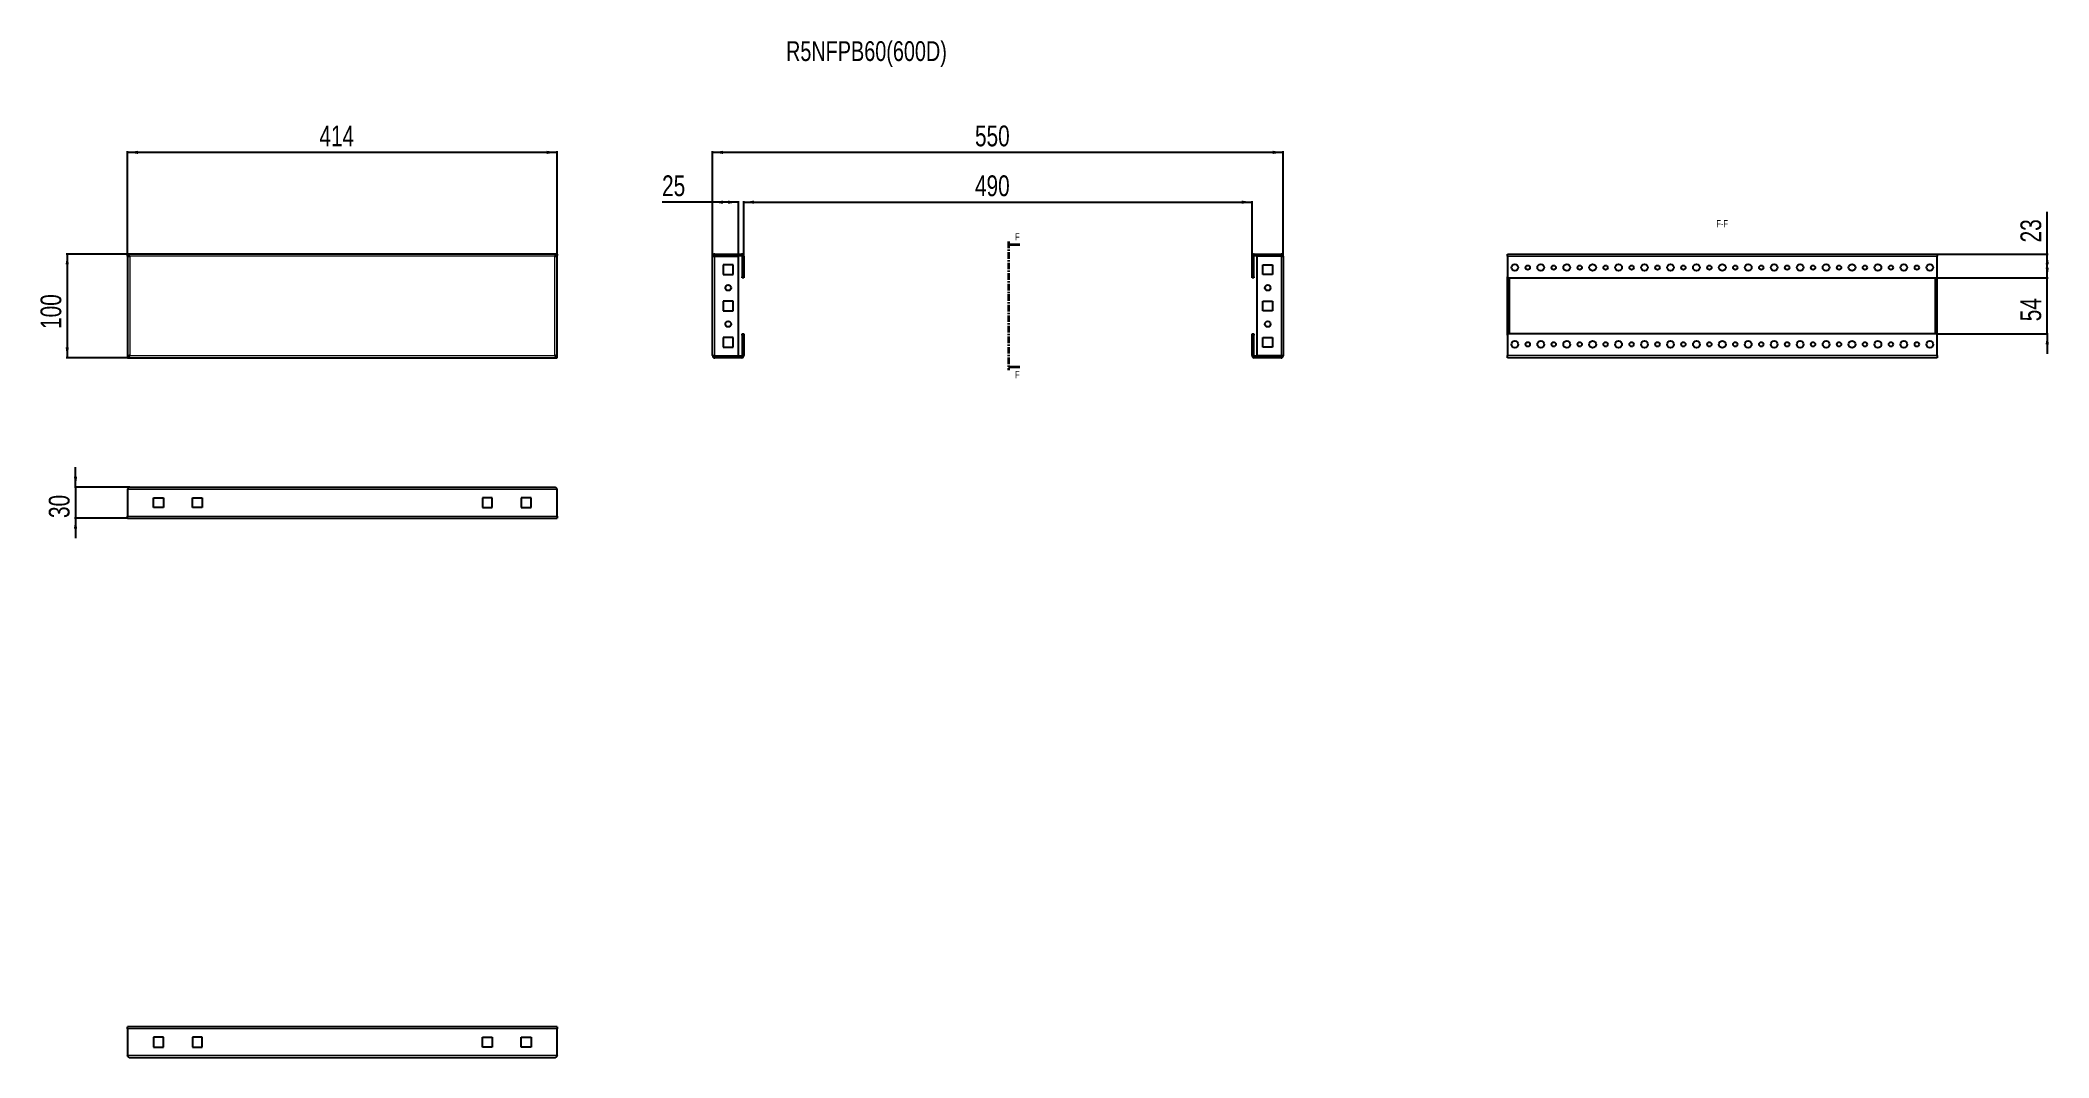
# Model space of a CAD drawing. Header units: millimetres. Extents: x -114 to 1822, y -442 to 539.
import ezdxf

# ---------------------------------------------------------------- set-up
doc = ezdxf.new("R2010")
doc.units = ezdxf.units.MM
doc.linetypes.add('CENTER', pattern=[10.16, 6.35, -1.27, 1.27, -1.27])
doc.layers.add('FORMAT', color=7, linetype='Continuous')
doc.styles.add('SLDTEXTSTYLE0', font='TXT', dxfattribs={"width": 0.75})
doc.dimstyles.new('SLDDIMSTYLE0', dxfattribs={"dimtxt": 20, "dimasz": 10, "dimexe": 0, "dimexo": 0.0625, "dimgap": 5, "dimtad": 2, "dimdec": 1, "dimrnd": 1e-09, "dimzin": 12, "dimdsep": 46, "dimtxsty": 'SLDTEXTSTYLE0', "dimsah": 1, "dimcen": 0.09, "dimadec": 0, "dimazin": 3, "dimtfac": 1, "dimtofl": 0, "dimtmove": 0, "dimatfit": 3, "dimfxl": 0, "dimfrac": 2, "dimtolj": 1, "dimtzin": 12, "dimarcsym": 0})
doc.dimstyles.new('SLDDIMSTYLE1', dxfattribs={"dimtxt": 20, "dimasz": 10, "dimexe": 0, "dimexo": 0.0625, "dimgap": 5, "dimtad": 2, "dimdec": 1, "dimrnd": 1e-09, "dimzin": 12, "dimdsep": 46, "dimtxsty": 'SLDTEXTSTYLE0', "dimsah": 1, "dimcen": 0.09, "dimadec": 0, "dimazin": 3, "dimtfac": 1, "dimtmove": 0, "dimatfit": 0, "dimfxl": 0, "dimfrac": 2, "dimtolj": 1, "dimtzin": 12, "dimarcsym": 0})

# ---------------------------------------------------------------- blocks, each defined once
blk = doc.blocks.new('_D')
at = {"layer": 'FORMAT'}
for p, q in [((-29.8, 330.6), (-29.8, 431.6)), ((-29.8, 430.6), (384.2, 430.6)), ((384.2, 330.6), (384.2, 431.6))]:
    blk.add_line(p, q, dxfattribs=at)
for points in [[(-29.8, 430.6), (-19.8, 429), (-19.8, 432.1)], [(384.2, 430.6), (374.2, 432.1), (374.2, 429)]]:
    blk.add_solid(points, dxfattribs=at)
at = {"layer": 'FORMAT', "insert": (155.1, 456.4), "char_height": 20, "attachment_point": 1, "style": 'SLDTEXTSTYLE0'}
blk.add_mtext('414', dxfattribs=at)
blk = doc.blocks.new('_D_1')
at = {"layer": 'FORMAT'}
for p, q in [((-29.8, 332.6), (-88.9, 332.6)), ((-87.9, 332.6), (-87.9, 232.6)), ((-29.8, 232.6), (-88.9, 232.6))]:
    blk.add_line(p, q, dxfattribs=at)
for points in [[(-87.9, 332.6), (-89.5, 322.6), (-86.4, 322.6)], [(-87.9, 232.6), (-86.4, 242.6), (-89.5, 242.6)]]:
    blk.add_solid(points, dxfattribs=at)
at = {"layer": 'FORMAT', "insert": (-113.7, 260.4), "char_height": 20, "attachment_point": 1, "rotation": 90, "style": 'SLDTEXTSTYLE0'}
blk.add_mtext('100', dxfattribs=at)
blk = doc.blocks.new('_D_2')
at = {"layer": 'FORMAT'}
for p, q in [((534.1, 330.5), (534.1, 431.6)), ((534.1, 430.6), (1084.1, 430.6)), ((1084.1, 330.5), (1084.1, 431.6))]:
    blk.add_line(p, q, dxfattribs=at)
for points in [[(534.1, 430.6), (544.1, 429), (544.1, 432.1)], [(1084.1, 430.6), (1074.1, 432.1), (1074.1, 429)]]:
    blk.add_solid(points, dxfattribs=at)
at = {"layer": 'FORMAT', "insert": (787, 456.4), "char_height": 20, "attachment_point": 1, "style": 'SLDTEXTSTYLE0'}
blk.add_mtext('550', dxfattribs=at)
blk = doc.blocks.new('_D_3')
at = {"layer": 'FORMAT'}
for p, q in [((564.1, 330.5), (564.1, 383.6)), ((564.1, 382.6), (1054.1, 382.6)), ((1054.1, 330.5), (1054.1, 383.6))]:
    blk.add_line(p, q, dxfattribs=at)
for points in [[(564.1, 382.6), (574.1, 381), (574.1, 384.1)], [(1054.1, 382.6), (1044.1, 384.1), (1044.1, 381)]]:
    blk.add_solid(points, dxfattribs=at)
at = {"layer": 'FORMAT', "insert": (787, 408.4), "char_height": 20, "attachment_point": 1, "style": 'SLDTEXTSTYLE0'}
blk.add_mtext('490', dxfattribs=at)
blk = doc.blocks.new('_D_4')
at = {"layer": 'FORMAT'}
for p, q in [((534.1, 382.6), (485.4, 382.6)), ((534.1, 330.5), (534.1, 383.6)), ((559.1, 382.6), (534.1, 382.6)), ((559.1, 330.6), (559.1, 383.6))]:
    blk.add_line(p, q, dxfattribs=at)
for points in [[(534.1, 382.6), (544.1, 381), (544.1, 384.1)], [(559.1, 382.6), (549.1, 384.1), (549.1, 381)]]:
    blk.add_solid(points, dxfattribs=at)
at = {"layer": 'FORMAT', "insert": (485.4, 408.4), "char_height": 20, "attachment_point": 1, "style": 'SLDTEXTSTYLE0'}
blk.add_mtext('25', dxfattribs=at)
blk = doc.blocks.new('_D_5')
at = {"layer": 'FORMAT'}
for p, q in [((-79.9, 108), (-79.9, 127.3)), ((-27.7, 108), (-80.9, 108)), ((-79.9, 108), (-79.9, 78)), ((-29.8, 78), (-80.9, 78)), ((-79.9, 78), (-79.9, 58.8))]:
    blk.add_line(p, q, dxfattribs=at)
for points in [[(-79.9, 108), (-78.4, 118), (-81.5, 118)], [(-79.9, 78), (-81.5, 68), (-78.4, 68)]]:
    blk.add_solid(points, dxfattribs=at)
at = {"layer": 'FORMAT', "insert": (-105.7, 78.2), "char_height": 20, "attachment_point": 1, "rotation": 90, "style": 'SLDTEXTSTYLE0'}
blk.add_mtext('30', dxfattribs=at)
blk = doc.blocks.new('_D_6')
at = {"layer": 'FORMAT'}
for p, q in [((1820.5, 309.6), (1820.5, 328.8)), ((1713.4, 309.6), (1821.5, 309.6)), ((1820.5, 255.6), (1820.5, 309.6)), ((1713.4, 255.6), (1821.5, 255.6)), ((1820.5, 255.6), (1820.5, 236.3))]:
    blk.add_line(p, q, dxfattribs=at)
for points in [[(1820.5, 309.6), (1822.1, 319.6), (1819, 319.6)], [(1820.5, 255.6), (1819, 245.6), (1822.1, 245.6)]]:
    blk.add_solid(points, dxfattribs=at)
at = {"layer": 'FORMAT', "insert": (1794.7, 267.8), "char_height": 20, "attachment_point": 1, "rotation": 90, "style": 'SLDTEXTSTYLE0'}
blk.add_mtext('54', dxfattribs=at)
blk = doc.blocks.new('_D_7')
at = {"layer": 'FORMAT'}
for p, q in [((1820.5, 332.6), (1820.5, 373.3)), ((1714.4, 332.6), (1821.5, 332.6)), ((1820.5, 309.6), (1820.5, 332.6)), ((1713.4, 309.6), (1821.5, 309.6))]:
    blk.add_line(p, q, dxfattribs=at)
for points in [[(1820.5, 332.6), (1819, 322.6), (1822.1, 322.6)], [(1820.5, 309.6), (1822.1, 319.6), (1819, 319.6)]]:
    blk.add_solid(points, dxfattribs=at)
at = {"layer": 'FORMAT', "insert": (1794.7, 343.8), "char_height": 20, "attachment_point": 1, "rotation": 90, "style": 'SLDTEXTSTYLE0'}
blk.add_mtext('23', dxfattribs=at)

msp = doc.modelspace()

# ---------------------------------------------------------------- linework, layer by layer
at = {"color": 7, "linetype": 'Continuous', "lineweight": 25}
for p, q in [((-29.78, 331.07), (-29.78, 332.57)), ((384.22, 332.57), (-29.78, 332.57)), ((-29.78, 331.07), (-29.78, 330.57)), ((-29.78, 330.57), (-29.78, 234.57)), ((-29.78, 330.57), (-28.28, 330.57)), ((384.22, 330.57), (382.72, 330.57)), ((384.22, 332.57), (384.22, 331.07)), ((384.22, 330.57), (384.22, 331.07)), ((384.22, 234.57), (384.22, 330.57)), ((534.14, 234.67), (534.14, 330.47)), ((536.24, 332.57), (536.24, 331.07)), ((536.24, 332.57), (562.04, 332.57)), ((536.24, 331.07), (562.04, 331.07)), ((536.24, 330.57), (559.14, 330.57)), ((559.14, 234.57), (559.14, 330.57)), ((562.64, 330.47), (562.64, 310.57)), ((564.14, 330.47), (564.14, 310.57)), ((1054.14, 310.57), (1054.14, 330.47)), ((1055.64, 310.57), (1055.64, 330.47)), ((1056.24, 332.57), (1082.04, 332.57)), ((1056.24, 331.07), (1082.04, 331.07)), ((1059.14, 234.57), (1059.14, 330.57)), ((1082.04, 330.57), (1059.14, 330.57)), ((1082.04, 331.07), (1082.04, 332.57)), ((1084.14, 330.47), (1084.14, 234.67)), ((1300.36, 330.47), (1300.36, 332.57)), ((1300.36, 332.57), (1714.36, 332.57)), ((1300.36, 330.47), (1300.36, 310.57)), ((1714.36, 332.57), (1714.36, 330.47)), ((1714.36, 310.57), (1714.36, 330.47)), ((544.39, 322.32), (544.39, 312.82)), ((553.89, 322.32), (544.39, 322.32)), ((544.39, 312.82), (553.89, 312.82)), ((553.89, 312.82), (553.89, 322.32)), ((562.64, 310.57), (564.14, 310.57)), ((562.64, 309.57), (562.64, 310.57)), ((564.14, 310.57), (564.14, 309.57)), ((1054.14, 310.57), (1055.64, 310.57)), ((1054.14, 309.57), (1054.14, 310.57)), ((1055.64, 310.57), (1055.64, 309.57)), ((1064.39, 322.32), (1073.89, 322.32)), ((1064.39, 312.82), (1064.39, 322.32)), ((1073.89, 312.82), (1064.39, 312.82)), ((1073.89, 322.32), (1073.89, 312.82)), ((1300.36, 310.57), (1301.36, 309.57)), ((1300.36, 254.57), (1300.36, 310.57)), ((1713.36, 309.57), (1714.36, 310.57)), ((1714.36, 254.57), (1714.36, 310.57)), ((564.14, 309.57), (562.64, 309.57)), ((1055.64, 309.57), (1054.14, 309.57)), ((1301.36, 309.57), (1713.36, 309.57)), ((1301.86, 255.57), (1301.86, 309.57)), ((1712.86, 255.57), (1712.86, 309.57)), ((544.39, 287.32), (544.39, 277.82)), ((553.89, 287.32), (544.39, 287.32)), ((544.39, 277.82), (553.89, 277.82)), ((553.89, 277.82), (553.89, 287.32)), ((1064.39, 287.32), (1073.89, 287.32)), ((1064.39, 277.82), (1064.39, 287.32)), ((1073.89, 277.82), (1064.39, 277.82)), ((1073.89, 287.32), (1073.89, 277.82)), ((553.89, 252.32), (544.39, 252.32)), ((544.39, 252.32), (544.39, 242.82)), ((553.89, 242.82), (553.89, 252.32)), ((562.64, 254.57), (562.64, 255.57)), ((562.64, 255.57), (564.14, 255.57)), ((564.14, 254.57), (562.64, 254.57)), ((562.64, 254.57), (562.64, 234.67)), ((564.14, 255.57), (564.14, 254.57)), ((564.14, 254.57), (564.14, 234.67)), ((1054.14, 255.57), (1055.64, 255.57)), ((1054.14, 254.57), (1054.14, 255.57)), ((1054.14, 234.67), (1054.14, 254.57)), ((1055.64, 254.57), (1054.14, 254.57)), ((1055.64, 255.57), (1055.64, 254.57)), ((1055.64, 234.67), (1055.64, 254.57)), ((1064.39, 252.32), (1073.89, 252.32)), ((1064.39, 242.82), (1064.39, 252.32)), ((1073.89, 252.32), (1073.89, 242.82)), ((1301.36, 255.57), (1300.36, 254.57)), ((1300.36, 254.57), (1300.36, 234.67)), ((1713.36, 255.57), (1301.36, 255.57)), ((1714.36, 254.57), (1713.36, 255.57)), ((1714.36, 234.67), (1714.36, 254.57)), ((-28.28, 234.57), (-29.78, 234.57)), ((-29.78, 234.57), (-29.78, 234.07)), ((-29.78, 234.07), (-29.78, 232.57)), ((-29.78, 232.57), (384.22, 232.57)), ((382.72, 234.57), (384.22, 234.57)), ((384.22, 234.07), (384.22, 234.57)), ((384.22, 232.57), (384.22, 234.07)), ((536.24, 234.57), (559.14, 234.57)), ((536.24, 232.57), (536.24, 234.07)), ((562.04, 234.07), (536.24, 234.07)), ((562.04, 232.57), (536.24, 232.57)), ((544.39, 242.82), (553.89, 242.82)), ((1082.04, 234.07), (1056.24, 234.07)), ((1082.04, 232.57), (1056.24, 232.57)), ((1082.04, 234.57), (1059.14, 234.57)), ((1073.89, 242.82), (1064.39, 242.82)), ((1082.04, 234.07), (1082.04, 232.57)), ((1300.36, 232.57), (1300.36, 234.67)), ((1714.36, 232.57), (1300.36, 232.57)), ((1714.36, 234.67), (1714.36, 232.57)), ((-29.78, 105.92), (-29.78, 80.12)), ((-27.68, 108.02), (382.12, 108.02)), ((-4.78, 97.77), (4.72, 97.77)), ((-4.78, 88.27), (-4.78, 97.77)), ((4.72, 97.77), (4.72, 88.27)), ((32.72, 97.77), (42.22, 97.77)), ((32.72, 88.27), (32.72, 97.77)), ((42.22, 97.77), (42.22, 88.27)), ((321.72, 97.77), (312.22, 97.77)), ((312.22, 97.77), (312.22, 88.27)), ((321.72, 88.27), (321.72, 97.77)), ((349.72, 97.77), (349.72, 88.27)), ((359.22, 97.77), (349.72, 97.77)), ((359.22, 88.27), (359.22, 97.77)), ((384.22, 80.12), (384.22, 105.92)), ((-29.78, 78.02), (-29.78, 80.12)), ((-29.78, 78.02), (384.22, 78.02)), ((4.72, 88.27), (-4.78, 88.27)), ((42.22, 88.27), (32.72, 88.27)), ((312.22, 88.27), (321.72, 88.27)), ((349.72, 88.27), (359.22, 88.27)), ((384.22, 80.12), (384.22, 78.02)), ((-29.78, -414.08), (-29.78, -411.98)), ((384.22, -411.98), (-29.78, -411.98)), ((-29.78, -414.08), (-29.78, -439.88)), ((4.72, -422.23), (-4.78, -422.23)), ((-4.78, -422.23), (-4.78, -431.73)), ((4.72, -431.73), (4.72, -422.23)), ((42.22, -422.23), (32.72, -422.23)), ((32.72, -422.23), (32.72, -431.73)), ((42.22, -431.73), (42.22, -422.23)), ((312.22, -431.73), (312.22, -422.23)), ((312.22, -422.23), (321.72, -422.23)), ((321.72, -422.23), (321.72, -431.73)), ((349.72, -422.23), (359.22, -422.23)), ((349.72, -431.73), (349.72, -422.23)), ((359.22, -422.23), (359.22, -431.73)), ((384.22, -411.98), (384.22, -414.08)), ((384.22, -439.88), (384.22, -414.08)), ((382.12, -441.98), (-27.68, -441.98)), ((-4.78, -431.73), (4.72, -431.73)), ((32.72, -431.73), (42.22, -431.73)), ((321.72, -431.73), (312.22, -431.73)), ((359.22, -431.73), (349.72, -431.73))]:
    msp.add_line(p, q, dxfattribs=at)
at = {"color": 8, "linetype": 'Continuous', "lineweight": 18}
for p, q in [((382.12, 330.47), (-27.68, 330.47)), ((-27.68, 330.47), (-27.68, 234.67)), ((382.12, 234.67), (382.12, 330.47)), ((536.24, 234.57), (536.24, 330.57)), ((562.04, 331.07), (562.04, 332.57)), ((562.64, 330.47), (564.14, 330.47)), ((1055.64, 330.47), (1054.14, 330.47)), ((1056.24, 331.07), (1056.24, 332.57)), ((1082.04, 330.57), (1082.04, 234.57)), ((1300.36, 330.47), (1714.36, 330.47)), ((1302.46, 255.57), (1302.46, 309.57)), ((1712.26, 309.57), (1712.26, 255.57)), ((-27.68, 234.67), (382.12, 234.67)), ((562.04, 234.07), (562.04, 232.57)), ((562.64, 234.67), (564.14, 234.67)), ((1055.64, 234.67), (1054.14, 234.67)), ((1056.24, 234.07), (1056.24, 232.57)), ((1714.36, 234.67), (1300.36, 234.67)), ((-29.78, 105.92), (384.22, 105.92)), ((-29.78, 80.12), (384.22, 80.12)), ((384.22, -414.08), (-29.78, -414.08)), ((384.22, -439.88), (-29.78, -439.88))]:
    msp.add_line(p, q, dxfattribs=at)
at = {"color": 7, "linetype": 'CENTER', "lineweight": 35}
msp.add_line((819.46, 344.57), (819.46, 220.56), dxfattribs=at)
at = {"color": 7, "linetype": 'Continuous', "lineweight": 35}
for p, q in [((830.1, 341.57), (819.46, 341.57)), ((830.1, 223.56), (819.46, 223.56))]:
    msp.add_line(p, q, dxfattribs=at)
at = {"color": 7, "linetype": 'Continuous', "lineweight": 25}
for centre, radius in [((1307.36, 319.57), 3.25), ((1319.86, 319.57), 2.1), ((1332.36, 319.57), 3.25), ((1344.86, 319.57), 2.1), ((1357.36, 319.57), 3.25), ((1369.86, 319.57), 2.1), ((1382.36, 319.57), 3.25), ((1394.86, 319.57), 2.1), ((1407.36, 319.57), 3.25), ((1419.86, 319.57), 2.1), ((1432.36, 319.57), 3.25), ((1444.86, 319.57), 2.1), ((1457.36, 319.57), 3.25), ((1469.86, 319.57), 2.1), ((1482.36, 319.57), 3.25), ((1494.86, 319.57), 2.1), ((1507.36, 319.57), 3.25), ((1519.86, 319.57), 2.1), ((1532.36, 319.57), 3.25), ((1544.86, 319.57), 2.1), ((1557.36, 319.57), 3.25), ((1569.86, 319.57), 2.1), ((1582.36, 319.57), 3.25), ((1594.86, 319.57), 2.1), ((1607.36, 319.57), 3.25), ((1619.86, 319.57), 2.1), ((1632.36, 319.57), 3.25), ((1644.86, 319.57), 2.1), ((1657.36, 319.57), 3.25), ((1669.86, 319.57), 2.1), ((1682.36, 319.57), 3.25), ((1694.86, 319.57), 2.1), ((1707.36, 319.57), 3.25), ((549.14, 300.07), 2.75), ((1069.14, 300.07), 2.75), ((549.14, 265.07), 2.75), ((1069.14, 265.07), 2.75), ((1307.36, 245.57), 3.25), ((1319.86, 245.57), 2.1), ((1332.36, 245.57), 3.25), ((1344.86, 245.57), 2.1), ((1357.36, 245.57), 3.25), ((1369.86, 245.57), 2.1), ((1382.36, 245.57), 3.25), ((1394.86, 245.57), 2.1), ((1407.36, 245.57), 3.25), ((1419.86, 245.57), 2.1), ((1432.36, 245.57), 3.25), ((1444.86, 245.57), 2.1), ((1457.36, 245.57), 3.25), ((1469.86, 245.57), 2.1), ((1482.36, 245.57), 3.25), ((1494.86, 245.57), 2.1), ((1507.36, 245.57), 3.25), ((1519.86, 245.57), 2.1), ((1532.36, 245.57), 3.25), ((1544.86, 245.57), 2.1), ((1557.36, 245.57), 3.25), ((1569.86, 245.57), 2.1), ((1582.36, 245.57), 3.25), ((1594.86, 245.57), 2.1), ((1607.36, 245.57), 3.25), ((1619.86, 245.57), 2.1), ((1632.36, 245.57), 3.25), ((1644.86, 245.57), 2.1), ((1657.36, 245.57), 3.25), ((1669.86, 245.57), 2.1), ((1682.36, 245.57), 3.25), ((1694.86, 245.57), 2.1), ((1707.36, 245.57), 3.25)]:
    msp.add_circle(centre, radius, dxfattribs=at)
for centre, radius, start, end in [((562.04, 330.47), 2.1, 0, 90), ((562.04, 330.47), 0.6, 0, 90), ((1056.24, 330.47), 2.1, 90, 180), ((1056.24, 330.47), 0.6, 90, 180), ((562.04, 234.67), 2.1, 270, 0), ((562.04, 234.67), 0.6, 270, 0), ((1056.24, 234.67), 2.1, 180, 270), ((1056.24, 234.67), 0.6, 180, 270)]:
    msp.add_arc(centre, radius, start, end, dxfattribs=at)
for points, knots in [([(-27.68, 330.47), (-27.86, 330.75), (-28.22, 331.31), (-28.75, 332.01), (-29.27, 332.48), (-29.62, 332.54), (-29.78, 332.57)], [0, 0, 0, 0, 0.25475266, 0.50964469, 0.7645377, 1, 1, 1, 1]), ([(-27.68, 330.47), (-27.86, 330.55), (-28.23, 330.71), (-28.92, 330.98), (-29.44, 331.03), (-29.78, 331.07)], [0, 0, 0, 0, 0.2598775, 0.5197391, 1, 1, 1, 1]), ([(1084.14, 330.47), (1084.11, 330.75), (1084.04, 331.31), (1083.54, 332.01), (1082.84, 332.48), (1082.3, 332.54), (1082.04, 332.57)], [0, 0, 0, 0, 0.25475266, 0.50964469, 0.7645377, 1, 1, 1, 1]), ([(1082.64, 330.47), (1082.63, 330.55), (1082.61, 330.71), (1082.42, 330.98), (1082.19, 331.03), (1082.04, 331.07)], [0, 0, 0, 0, 0.2598775, 0.5197391, 1, 1, 1, 1]), ([(382.12, 108.02), (382.3, 107.99), (382.65, 107.92), (383.19, 107.42), (383.71, 106.72), (384.06, 106.18), (384.22, 105.92)], [0, 0, 0, 0, 0.25475266, 0.50964469, 0.7645377, 1, 1, 1, 1]), ([(-27.68, -441.98), (-27.86, -441.95), (-28.22, -441.88), (-28.75, -441.38), (-29.27, -440.68), (-29.62, -440.14), (-29.78, -439.88)], [0, 0, 0, 0, 0.25475266, 0.50964469, 0.7645377, 1, 1, 1, 1])]:
    msp.add_open_spline(points, degree=3, knots=knots, dxfattribs=at)
for points in [[(-29.78, 330.57), (-29.75, 330.56), (-29.69, 330.54), (-29.2, 330.52), (-28.51, 330.49), (-27.96, 330.47), (-27.68, 330.47)], [(384.22, 332.57), (384.04, 332.53), (383.69, 332.47), (383.17, 331.99), (382.64, 331.29), (382.29, 330.74), (382.12, 330.47)], [(384.22, 331.07), (383.87, 331.03), (383.17, 330.95), (382.47, 330.63), (382.12, 330.47)], [(382.12, 330.47), (382.39, 330.47), (382.95, 330.49), (383.64, 330.52), (384.13, 330.54), (384.19, 330.56), (384.22, 330.57)], [(536.24, 332.57), (535.97, 332.53), (535.41, 332.47), (534.72, 331.99), (534.23, 331.29), (534.17, 330.74), (534.14, 330.47)], [(534.14, 330.47), (534.17, 330.47), (534.23, 330.49), (534.72, 330.52), (535.41, 330.54), (535.97, 330.56), (536.24, 330.57)], [(536.24, 331.07), (536.08, 331.03), (535.75, 330.95), (535.68, 330.63), (535.64, 330.47)], [(1082.04, 330.57), (1082.32, 330.56), (1082.87, 330.54), (1083.56, 330.52), (1084.05, 330.49), (1084.11, 330.47), (1084.14, 330.47)], [(-29.78, 232.57), (-29.61, 232.6), (-29.26, 232.66), (-28.73, 233.15), (-28.21, 233.84), (-27.86, 234.39), (-27.68, 234.67)], [(-27.68, 234.67), (-27.96, 234.66), (-28.51, 234.64), (-29.2, 234.62), (-29.69, 234.59), (-29.75, 234.57), (-29.78, 234.57)], [(-29.78, 234.07), (-29.43, 234.1), (-28.73, 234.18), (-28.03, 234.5), (-27.68, 234.67)], [(382.12, 234.67), (382.29, 234.39), (382.64, 233.84), (383.17, 233.15), (383.69, 232.66), (384.04, 232.6), (384.22, 232.57)], [(384.22, 234.57), (384.19, 234.57), (384.13, 234.59), (383.64, 234.62), (382.95, 234.64), (382.39, 234.66), (382.12, 234.67)], [(382.12, 234.67), (382.47, 234.5), (383.17, 234.18), (383.87, 234.1), (384.22, 234.07)], [(536.24, 234.57), (535.97, 234.57), (535.41, 234.59), (534.72, 234.62), (534.23, 234.64), (534.17, 234.66), (534.14, 234.67)], [(534.14, 234.67), (534.17, 234.39), (534.23, 233.84), (534.72, 233.15), (535.41, 232.66), (535.97, 232.6), (536.24, 232.57)], [(535.64, 234.67), (535.68, 234.5), (535.75, 234.18), (536.08, 234.1), (536.24, 234.07)], [(1084.14, 234.67), (1084.11, 234.66), (1084.05, 234.64), (1083.56, 234.62), (1082.87, 234.59), (1082.32, 234.57), (1082.04, 234.57)], [(1082.04, 234.07), (1082.2, 234.1), (1082.53, 234.18), (1082.6, 234.5), (1082.64, 234.67)], [(1082.04, 232.57), (1082.32, 232.6), (1082.87, 232.66), (1083.56, 233.15), (1084.05, 233.84), (1084.11, 234.39), (1084.14, 234.67)], [(-29.78, 105.92), (-29.61, 106.19), (-29.26, 106.75), (-28.73, 107.44), (-28.21, 107.92), (-27.86, 107.99), (-27.68, 108.02)], [(384.22, -439.88), (384.04, -440.16), (383.69, -440.71), (383.17, -441.4), (382.64, -441.89), (382.29, -441.95), (382.12, -441.98)]]:
    msp.add_open_spline(points, degree=3, dxfattribs=at)
at = {"color": 7, "linetype": 'Continuous', "lineweight": 35}
for points in [[(819.46, 341.57), (826.46, 340.45), (826.46, 342.69)], [(819.46, 223.56), (826.46, 222.44), (826.46, 224.68)]]:
    msp.add_solid(points, dxfattribs=at)

# ---------------------------------------------------------------- texts
at = {"color": 7, "linetype": 'Continuous', "char_height": 7, "attachment_point": 1, "style": 'SLDTEXTSTYLE0'}
for insert in [(825.58, 352.69), (825.58, 219.86)]:
    msp.add_mtext('F', dxfattribs=dict(at, insert=insert))
at = {"layer": 'FORMAT', "style": 'SLDTEXTSTYLE0'}
for s, insert, char_height, attachment_point in [('R5NFPB60(600D)', (604.89, 537.66), 19.05, 1), ('F-F', (1507.27, 365.26), 7, 2)]:
    msp.add_mtext(s, dxfattribs=dict(at, insert=insert, char_height=char_height, attachment_point=attachment_point))

# ---------------------------------------------------------------- dimensions: what is measured, and where the dimension line sits
at = {"layer": 'FORMAT'}
for base, p1, p2, picture, middle in [((384.22, 430.57), (-29.78, 330.57), (384.22, 330.57), '_D', (177.22, 430.57)), ((1084.14, 430.57), (534.14, 330.47), (1084.14, 330.47), '_D_2', (809.14, 430.57)), ((534.14, 382.57), (559.14, 330.57), (534.14, 330.47), '_D_4', (500.14, 382.57)), ((1054.14, 382.57), (564.14, 330.47), (1054.14, 330.47), '_D_3', (809.14, 382.57))]:
    dim = msp.add_linear_dim(base=base, p1=p1, p2=p2, dimstyle='SLDDIMSTYLE0', dxfattribs=at)
    dim.commit()
    dim.dimension.update_dxf_attribs({"geometry": picture, "text_midpoint": middle, "dimtype": 160})
for base, p1, p2, dimstyle, picture, middle in [((1820.52, 332.57), (1713.36, 309.57), (1714.36, 332.57), 'SLDDIMSTYLE0', '_D_7', (1820.52, 358.57)), ((-87.95, 232.57), (-29.78, 332.57), (-29.78, 232.57), 'SLDDIMSTYLE0', '_D_1', (-87.95, 282.57)), ((1820.52, 309.57), (1713.36, 255.57), (1713.36, 309.57), 'SLDDIMSTYLE1', '_D_6', (1820.52, 282.57)), ((-79.95, 78.02), (-27.68, 108.02), (-29.78, 78.02), 'SLDDIMSTYLE1', '_D_5', (-79.95, 93.02))]:
    dim = msp.add_linear_dim(base=base, p1=p1, p2=p2, angle=90, dimstyle=dimstyle, dxfattribs=at)
    dim.commit()
    dim.dimension.update_dxf_attribs({"geometry": picture, "text_midpoint": middle, "dimtype": 160})

doc.saveas('drawing.dxf')
